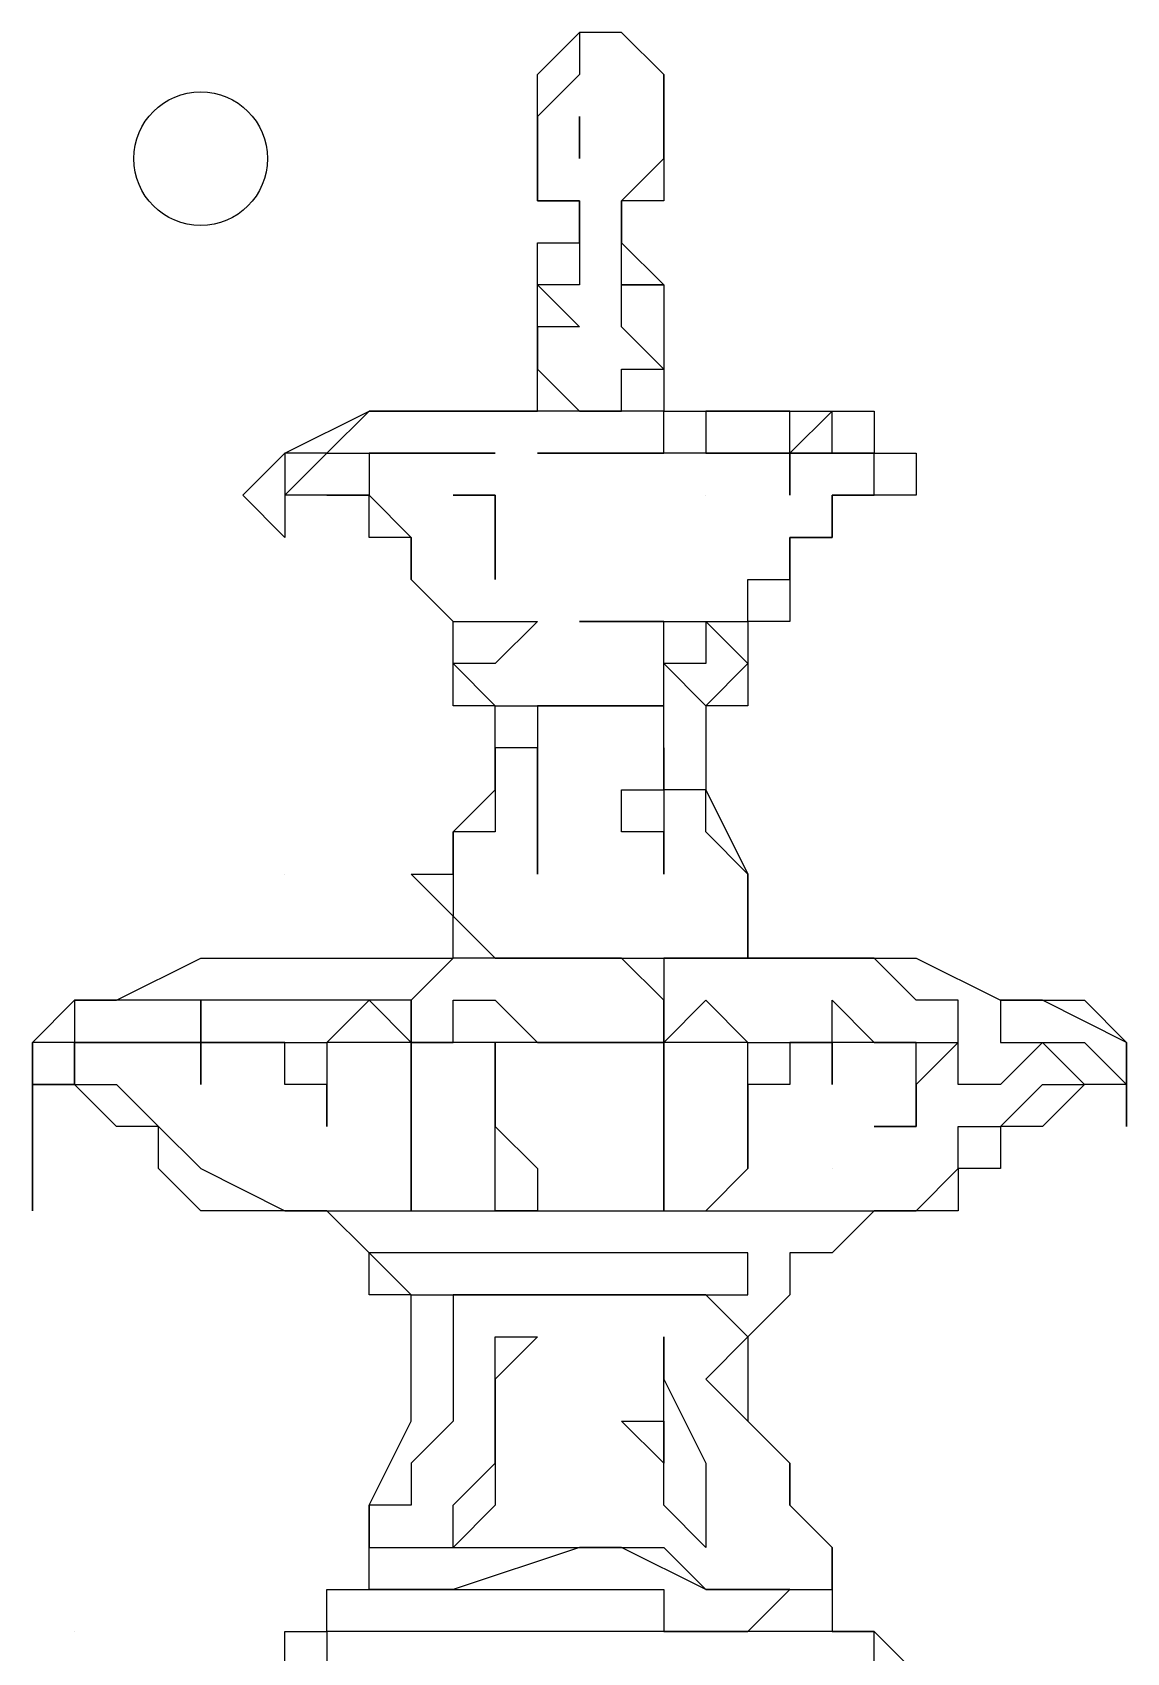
# Model space of a CAD drawing. Header units: millimetres. Extents: x 0 to 600, y 0 to 450.
# Drawn here: x 462 to 488, y 55.5 to 94 of the extents above; entities that cross this region are included whole.
import ezdxf

# ---------------------------------------------------------------- set-up
doc = ezdxf.new("R2010")
doc.units = ezdxf.units.MM
doc.layers.add('Engraving', color=1, linetype='Continuous')
doc.layers.add('Holes and apertures', color=3, linetype='Continuous')

msp = doc.modelspace()

# ---------------------------------------------------------------- linework, layer by layer
at = {"layer": 'Engraving'}
for p, q in [((474, 93), (475, 94)), ((476, 94), (475, 94)), ((475, 94), (475, 93)), ((476, 94), (477, 93)), ((477, 93), (476, 94)), ((476, 94), (476, 94)), ((476, 94), (476, 94)), ((476, 94), (476, 94)), ((474, 92), (474, 93)), ((475, 93), (474, 92)), ((477, 93), (477, 92)), ((477, 92), (477, 93)), ((474, 91), (474, 92)), ((474, 92), (474, 91)), ((475, 91), (475, 92)), ((475, 92), (475, 92)), ((475, 92), (475, 92)), ((475, 92), (475, 91)), ((477, 92), (477, 91)), ((477, 91), (477, 92)), ((474, 90), (474, 91)), ((474, 91), (474, 91)), ((474, 91), (474, 90)), ((475, 91), (475, 91)), ((475, 91), (475, 91)), ((475, 91), (475, 91)), ((476, 90), (477, 91)), ((477, 91), (477, 90)), ((475, 90), (474, 90)), ((474, 90), (474, 90)), ((474, 90), (475, 90)), ((475, 89), (475, 90)), ((475, 90), (475, 89)), ((477, 90), (476, 90)), ((476, 90), (476, 89)), ((476, 89), (476, 90)), ((476, 90), (476, 90)), ((477, 90), (477, 90)), ((474, 88), (474, 89)), ((474, 89), (475, 89)), ((475, 89), (475, 89)), ((475, 89), (475, 89)), ((475, 89), (475, 88)), ((476, 89), (476, 89)), ((476, 89), (477, 88)), ((476, 88), (476, 89)), ((476, 89), (476, 89)), ((476, 89), (476, 89)), ((474, 86), (474, 88)), ((474, 88), (474, 88)), ((475, 88), (474, 88)), ((474, 88), (474, 88)), ((474, 88), (475, 87)), ((476, 87), (476, 88)), ((476, 88), (477, 88)), ((477, 88), (476, 88)), ((477, 88), (477, 88)), ((477, 88), (477, 88)), ((477, 88), (477, 88)), ((477, 88), (477, 87)), ((475, 87), (474, 87)), ((474, 87), (474, 86)), ((475, 87), (475, 87)), ((475, 87), (475, 87)), ((475, 87), (475, 87)), ((477, 86), (476, 87)), ((476, 87), (476, 87)), ((476, 87), (476, 87)), ((476, 87), (476, 87)), ((477, 87), (477, 87)), ((477, 87), (477, 87)), ((477, 87), (477, 86)), ((474, 85), (474, 86)), ((474, 86), (474, 86)), ((474, 86), (474, 86)), ((474, 86), (475, 85)), ((476, 85), (476, 86)), ((476, 86), (477, 86)), ((477, 86), (477, 86)), ((477, 86), (477, 86)), ((477, 86), (477, 85)), ((468, 84), (470, 85)), ((470, 85), (469, 84)), ((470, 85), (471, 85)), ((471, 85), (470, 85)), ((471, 85), (472, 85)), ((472, 85), (471, 85)), ((471, 85), (471, 85)), ((472, 85), (473, 85)), ((475, 85), (472, 85)), ((472, 85), (472, 85)), ((473, 85), (474, 85)), ((477, 85), (475, 85)), ((475, 85), (475, 85)), ((475, 85), (476, 85)), ((476, 85), (476, 85)), ((476, 85), (476, 85)), ((477, 85), (478, 85)), ((477, 84), (477, 85)), ((477, 85), (477, 85)), ((477, 85), (477, 85)), ((478, 85), (479, 85)), ((479, 85), (478, 85)), ((478, 85), (478, 85)), ((478, 85), (478, 85)), ((478, 85), (478, 84)), ((479, 85), (481, 85)), ((480, 85), (479, 85)), ((479, 85), (479, 85)), ((481, 85), (480, 84)), ((480, 84), (480, 85)), ((481, 85), (481, 85)), ((481, 85), (482, 85)), ((481, 84), (481, 85)), ((482, 85), (482, 84)), ((467, 83), (468, 84)), ((468, 84), (468, 84)), ((468, 84), (468, 84)), ((469, 84), (468, 84)), ((468, 84), (468, 83)), ((468, 83), (469, 84)), ((469, 84), (469, 84)), ((469, 84), (470, 84)), ((470, 84), (472, 84)), ((471, 84), (470, 84)), ((470, 84), (470, 83)), ((473, 84), (471, 84)), ((472, 84), (473, 84)), ((473, 84), (473, 84)), ((473, 84), (473, 84)), ((476, 84), (474, 84)), ((474, 84), (474, 84)), ((474, 84), (476, 84)), ((477, 84), (476, 84)), ((476, 84), (477, 84)), ((478, 84), (477, 84)), ((477, 84), (477, 84)), ((477, 84), (477, 84)), ((477, 84), (477, 84)), ((479, 84), (478, 84)), ((478, 84), (478, 84)), ((478, 84), (478, 84)), ((478, 84), (478, 84)), ((478, 84), (479, 84)), ((480, 84), (479, 84)), ((479, 84), (479, 84)), ((479, 84), (480, 84)), ((481, 84), (480, 84)), ((480, 84), (480, 83)), ((480, 83), (480, 84)), ((480, 84), (480, 84)), ((480, 84), (480, 84)), ((480, 84), (480, 84)), ((480, 84), (481, 84)), ((480, 84), (480, 84)), ((480, 84), (480, 84)), ((480, 84), (480, 84)), ((482, 84), (481, 84)), ((481, 84), (481, 84)), ((482, 84), (481, 84)), ((481, 84), (481, 84)), ((481, 84), (482, 84)), ((482, 84), (483, 84)), ((482, 83), (482, 84)), ((482, 84), (482, 84)), ((482, 84), (482, 84)), ((482, 84), (482, 84)), ((482, 84), (482, 84)), ((482, 84), (482, 84)), ((482, 84), (482, 84)), ((483, 84), (483, 84)), ((483, 84), (483, 83)), ((468, 82), (467, 83)), ((467, 83), (467, 83)), ((469, 83), (468, 83)), ((468, 83), (468, 83)), ((468, 83), (468, 82)), ((468, 83), (468, 83)), ((468, 83), (468, 83)), ((468, 83), (468, 83)), ((468, 83), (468, 83)), ((470, 83), (469, 83)), ((469, 83), (469, 83)), ((470, 83), (469, 83)), ((469, 83), (470, 83)), ((470, 82), (470, 83)), ((470, 83), (470, 83)), ((470, 83), (470, 83)), ((470, 83), (471, 82)), ((473, 83), (472, 83)), ((472, 83), (473, 83)), ((473, 82), (473, 83)), ((473, 83), (473, 83)), ((473, 83), (473, 82)), ((478, 83), (478, 83)), ((478, 83), (478, 83)), ((478, 83), (478, 83)), ((478, 83), (478, 83)), ((478, 83), (478, 83)), ((478, 83), (478, 83)), ((478, 83), (478, 83)), ((480, 83), (480, 83)), ((480, 83), (480, 83)), ((481, 82), (481, 83)), ((481, 83), (481, 82)), ((481, 83), (482, 83)), ((482, 83), (481, 83)), ((481, 83), (481, 83)), ((481, 83), (481, 83)), ((483, 83), (482, 83)), ((482, 83), (482, 83)), ((482, 83), (482, 83)), ((482, 83), (482, 83)), ((482, 83), (482, 83)), ((482, 83), (482, 83)), ((482, 83), (482, 83)), ((483, 83), (483, 83)), ((483, 83), (483, 83)), ((483, 83), (483, 83)), ((471, 82), (470, 82)), ((470, 82), (470, 82)), ((471, 81), (471, 82)), ((471, 82), (471, 82)), ((471, 82), (471, 81)), ((473, 82), (473, 82)), ((473, 82), (473, 82)), ((473, 82), (473, 81)), ((473, 81), (473, 82)), ((473, 82), (473, 82)), ((480, 81), (480, 82)), ((480, 82), (480, 82)), ((480, 82), (480, 82)), ((480, 82), (481, 82)), ((481, 82), (480, 82)), ((480, 82), (480, 81)), ((481, 82), (481, 82)), ((472, 80), (471, 81)), ((471, 81), (471, 81)), ((471, 81), (471, 81)), ((471, 81), (472, 80)), ((473, 81), (473, 81)), ((473, 81), (473, 81)), ((479, 80), (479, 81)), ((479, 81), (480, 81)), ((480, 81), (480, 81)), ((480, 81), (480, 81)), ((480, 81), (480, 80)), ((472, 79), (472, 80)), ((472, 80), (472, 80)), ((472, 80), (472, 80)), ((472, 80), (472, 80)), ((472, 80), (473, 80)), ((473, 80), (474, 80)), ((474, 80), (473, 79)), ((474, 80), (474, 80)), ((474, 80), (474, 80)), ((476, 80), (475, 80)), ((475, 80), (476, 80)), ((477, 80), (476, 80)), ((476, 80), (477, 80)), ((477, 79), (477, 80)), ((477, 80), (477, 80)), ((477, 80), (478, 80)), ((479, 79), (478, 80)), ((478, 80), (478, 80)), ((478, 80), (478, 80)), ((478, 80), (478, 79)), ((478, 80), (479, 80)), ((480, 80), (479, 80)), ((479, 80), (479, 79)), ((472, 78), (472, 79)), ((472, 79), (472, 79)), ((472, 79), (472, 79)), ((472, 79), (472, 79)), ((473, 79), (472, 79)), ((472, 79), (472, 79)), ((472, 79), (472, 79)), ((472, 79), (473, 78)), ((477, 78), (477, 79)), ((477, 79), (477, 79)), ((477, 79), (478, 78)), ((478, 79), (477, 79)), ((477, 79), (477, 79)), ((478, 78), (479, 79)), ((479, 79), (479, 79)), ((479, 79), (479, 79)), ((479, 79), (479, 79)), ((479, 79), (479, 79)), ((479, 79), (479, 79)), ((479, 79), (479, 78)), ((473, 78), (472, 78)), ((473, 77), (473, 78)), ((473, 78), (473, 78)), ((473, 78), (474, 78)), ((474, 78), (474, 78)), ((474, 78), (474, 77)), ((476, 78), (474, 78)), ((474, 78), (476, 78)), ((477, 78), (476, 78)), ((476, 78), (477, 78)), ((477, 77), (477, 78)), ((477, 78), (477, 78)), ((477, 78), (477, 78)), ((478, 78), (478, 78)), ((478, 78), (478, 78)), ((479, 78), (478, 78)), ((478, 78), (478, 78)), ((478, 78), (478, 78)), ((478, 78), (478, 77)), ((479, 78), (479, 78)), ((473, 76), (473, 77)), ((473, 77), (473, 77)), ((474, 77), (473, 77)), ((473, 77), (473, 77)), ((473, 77), (473, 77)), ((473, 77), (473, 76)), ((474, 76), (474, 77)), ((474, 77), (474, 77)), ((474, 77), (474, 76)), ((477, 76), (477, 77)), ((477, 76), (477, 77)), ((477, 77), (477, 76)), ((478, 77), (478, 77)), ((478, 77), (478, 76)), ((472, 75), (473, 76)), ((473, 76), (473, 76)), ((473, 76), (473, 75)), ((474, 75), (474, 76)), ((474, 76), (474, 76)), ((474, 76), (474, 76)), ((474, 76), (474, 74)), ((476, 75), (476, 76)), ((476, 76), (477, 76)), ((478, 76), (477, 76)), ((477, 76), (477, 76)), ((477, 76), (477, 76)), ((477, 76), (477, 75)), ((478, 75), (478, 76)), ((478, 76), (478, 76)), ((478, 76), (478, 76)), ((478, 76), (479, 74)), ((472, 74), (472, 75)), ((473, 75), (472, 75)), ((472, 75), (472, 74)), ((474, 74), (474, 75)), ((474, 75), (474, 75)), ((477, 75), (476, 75)), ((477, 74), (477, 75)), ((477, 75), (477, 75)), ((477, 75), (477, 74)), ((479, 74), (478, 75)), ((478, 75), (478, 75)), ((468, 74), (468, 74)), ((468, 74), (468, 74)), ((468, 74), (468, 74)), ((468, 74), (468, 74)), ((468, 74), (468, 74)), ((468, 74), (468, 74)), ((472, 73), (471, 74)), ((471, 74), (472, 74)), ((472, 74), (472, 73)), ((474, 74), (474, 74)), ((474, 74), (474, 74)), ((474, 74), (474, 74)), ((477, 74), (477, 74)), ((477, 74), (477, 74)), ((477, 74), (477, 74)), ((477, 74), (477, 74)), ((477, 74), (477, 74)), ((477, 74), (477, 74)), ((477, 74), (477, 74)), ((479, 73), (479, 74)), ((479, 74), (479, 74)), ((479, 74), (479, 73)), ((472, 72), (472, 73)), ((472, 73), (472, 73)), ((472, 73), (472, 73)), ((472, 73), (473, 72)), ((479, 72), (479, 73)), ((479, 73), (479, 73)), ((479, 73), (479, 72)), ((464, 71), (466, 72)), ((466, 72), (469, 72)), ((469, 72), (471, 72)), ((471, 72), (472, 72)), ((472, 72), (471, 71)), ((472, 72), (472, 72)), ((472, 72), (472, 72)), ((473, 72), (472, 72)), ((473, 72), (476, 72)), ((475, 72), (473, 72)), ((476, 72), (475, 72)), ((476, 72), (477, 72)), ((477, 71), (476, 72)), ((476, 72), (476, 72)), ((477, 72), (478, 72)), ((478, 72), (477, 72)), ((477, 72), (477, 71)), ((478, 72), (479, 72)), ((480, 72), (478, 72)), ((478, 72), (478, 72)), ((479, 72), (480, 72)), ((480, 72), (481, 72)), ((482, 72), (480, 72)), ((481, 72), (483, 72)), ((483, 71), (482, 72)), ((483, 72), (485, 71)), ((462, 70), (463, 71)), ((463, 71), (464, 71)), ((464, 71), (463, 71)), ((463, 71), (463, 70)), ((466, 71), (464, 71)), ((466, 70), (466, 71)), ((466, 71), (466, 71)), ((466, 71), (466, 70)), ((468, 71), (466, 71)), ((471, 71), (468, 71)), ((469, 70), (470, 71)), ((470, 71), (470, 71)), ((470, 71), (471, 70)), ((471, 70), (471, 71)), ((471, 71), (471, 71)), ((471, 71), (471, 71)), ((471, 71), (471, 71)), ((471, 71), (471, 70)), ((472, 70), (472, 71)), ((472, 71), (473, 71)), ((473, 71), (474, 70)), ((477, 70), (477, 71)), ((477, 71), (477, 71)), ((477, 71), (477, 71)), ((477, 71), (477, 71)), ((477, 71), (477, 70)), ((477, 70), (478, 71)), ((478, 71), (478, 71)), ((478, 71), (479, 70)), ((481, 70), (481, 71)), ((481, 71), (481, 71)), ((481, 71), (481, 71)), ((481, 71), (482, 70)), ((484, 71), (483, 71)), ((484, 70), (484, 71)), ((484, 71), (484, 71)), ((485, 71), (487, 71)), ((486, 71), (485, 71)), ((485, 71), (485, 71)), ((485, 71), (485, 71)), ((485, 71), (485, 70)), ((488, 70), (486, 71)), ((487, 71), (488, 70)), ((462, 69), (462, 70)), ((462, 70), (462, 70)), ((462, 70), (462, 70)), ((463, 70), (462, 70)), ((462, 70), (462, 70)), ((462, 70), (462, 69)), ((464, 70), (463, 70)), ((463, 70), (463, 69)), ((463, 70), (463, 70)), ((463, 70), (464, 70)), ((463, 69), (463, 70)), ((463, 70), (463, 70)), ((465, 70), (464, 70)), ((464, 70), (465, 70)), ((466, 70), (465, 70)), ((465, 70), (465, 70)), ((465, 70), (466, 70)), ((467, 70), (466, 70)), ((466, 70), (466, 70)), ((466, 70), (466, 69)), ((466, 69), (466, 70)), ((466, 70), (466, 70)), ((466, 70), (466, 70)), ((466, 70), (467, 70)), ((468, 70), (467, 70)), ((467, 70), (467, 70)), ((467, 70), (467, 70)), ((467, 70), (468, 70)), ((468, 69), (468, 70)), ((468, 70), (468, 70)), ((468, 70), (469, 70)), ((470, 70), (469, 70)), ((469, 70), (469, 70)), ((469, 70), (469, 70)), ((469, 70), (469, 69)), ((469, 70), (469, 70)), ((471, 70), (470, 70)), ((470, 70), (470, 70)), ((470, 70), (470, 70)), ((472, 70), (471, 70)), ((471, 70), (471, 69)), ((471, 69), (471, 70)), ((471, 70), (471, 70)), ((471, 70), (471, 70)), ((471, 70), (471, 70)), ((471, 70), (471, 70)), ((471, 70), (472, 70)), ((473, 70), (472, 70)), ((472, 70), (472, 70)), ((474, 70), (473, 70)), ((473, 70), (473, 70)), ((473, 70), (473, 70)), ((473, 69), (473, 70)), ((473, 70), (473, 69)), ((475, 70), (474, 70)), ((474, 70), (474, 70)), ((474, 70), (474, 70)), ((474, 70), (474, 70)), ((474, 70), (475, 70)), ((476, 70), (475, 70)), ((475, 70), (475, 70)), ((475, 70), (475, 70)), ((475, 70), (475, 70)), ((475, 70), (475, 70)), ((475, 70), (476, 70)), ((475, 70), (475, 70)), ((477, 70), (476, 70)), ((476, 70), (476, 70)), ((476, 70), (477, 70)), ((478, 70), (477, 70)), ((477, 70), (477, 70)), ((477, 70), (477, 69)), ((477, 68), (477, 70)), ((477, 70), (477, 70)), ((477, 70), (477, 70)), ((479, 70), (478, 70)), ((478, 70), (478, 70)), ((479, 69), (479, 70)), ((479, 70), (479, 70)), ((479, 70), (479, 70)), ((479, 70), (479, 70)), ((479, 70), (480, 70)), ((481, 70), (480, 70)), ((480, 70), (480, 70)), ((480, 70), (480, 70)), ((480, 70), (480, 69)), ((480, 70), (481, 70)), ((482, 70), (481, 70)), ((481, 70), (481, 70)), ((481, 70), (481, 70)), ((481, 70), (481, 69)), ((481, 69), (481, 70)), ((481, 70), (481, 70)), ((481, 70), (481, 70)), ((483, 70), (482, 70)), ((482, 70), (482, 70)), ((482, 70), (482, 70)), ((482, 70), (482, 70)), ((482, 70), (483, 70)), ((484, 70), (483, 69)), ((483, 69), (483, 70)), ((483, 70), (483, 70)), ((483, 70), (484, 70)), ((484, 69), (484, 70)), ((484, 70), (484, 70)), ((484, 70), (484, 70)), ((484, 70), (484, 70)), ((484, 70), (484, 70)), ((484, 70), (484, 70)), ((484, 70), (484, 70)), ((486, 70), (485, 69)), ((485, 70), (485, 70)), ((485, 70), (485, 70)), ((485, 70), (486, 70)), ((487, 69), (486, 70)), ((486, 70), (486, 70)), ((486, 70), (486, 70)), ((486, 70), (486, 70)), ((486, 70), (487, 70)), ((487, 70), (488, 69)), ((488, 70), (488, 70)), ((488, 70), (488, 70)), ((488, 70), (488, 69)), ((488, 70), (488, 70)), ((488, 70), (488, 70)), ((488, 69), (488, 70)), ((488, 70), (488, 70)), ((463, 69), (462, 69)), ((462, 69), (462, 67)), ((462, 67), (462, 69)), ((462, 69), (462, 69)), ((462, 69), (462, 69)), ((462, 69), (462, 69)), ((462, 69), (463, 69)), ((464, 68), (463, 69)), ((463, 69), (463, 69)), ((463, 69), (463, 69)), ((463, 69), (464, 69)), ((464, 69), (465, 68)), ((466, 69), (466, 69)), ((466, 69), (466, 69)), ((469, 69), (468, 69)), ((469, 69), (469, 69)), ((469, 69), (469, 68)), ((469, 68), (469, 69)), ((471, 69), (471, 69)), ((471, 69), (471, 69)), ((471, 69), (471, 69)), ((471, 68), (471, 69)), ((471, 69), (471, 69)), ((471, 69), (471, 66)), ((473, 68), (473, 69)), ((473, 69), (473, 68)), ((477, 69), (477, 68)), ((480, 69), (479, 69)), ((479, 69), (479, 68)), ((479, 68), (479, 69)), ((479, 69), (479, 69)), ((483, 69), (483, 68)), ((483, 68), (483, 69)), ((483, 69), (483, 69)), ((483, 69), (483, 69)), ((485, 69), (484, 69)), ((484, 69), (484, 69)), ((485, 68), (486, 69)), ((485, 69), (485, 69)), ((485, 69), (485, 69)), ((487, 69), (486, 68)), ((486, 69), (487, 69)), ((488, 69), (487, 69)), ((487, 69), (487, 69)), ((487, 69), (487, 69)), ((487, 69), (487, 69)), ((488, 69), (488, 69)), ((488, 69), (488, 68)), ((488, 68), (488, 69)), ((488, 69), (488, 69)), ((488, 69), (488, 69)), ((488, 69), (488, 69)), ((465, 68), (464, 68)), ((465, 67), (465, 68)), ((465, 68), (466, 67)), ((469, 68), (469, 68)), ((469, 68), (469, 68)), ((469, 68), (469, 68)), ((471, 67), (471, 68)), ((473, 67), (473, 68)), ((473, 68), (474, 67)), ((477, 68), (477, 66)), ((477, 66), (477, 68)), ((479, 68), (479, 67)), ((479, 67), (479, 68)), ((482, 68), (483, 68)), ((483, 68), (482, 68)), ((482, 68), (482, 68)), ((482, 68), (482, 68)), ((483, 68), (483, 68)), ((484, 67), (484, 68)), ((484, 68), (484, 68)), ((484, 68), (485, 68)), ((486, 68), (485, 68)), ((485, 68), (485, 67)), ((485, 68), (485, 68)), ((485, 68), (485, 68)), ((462, 67), (462, 66)), ((462, 66), (462, 67)), ((466, 66), (465, 67)), ((466, 67), (466, 67)), ((466, 67), (466, 67)), ((466, 67), (466, 67)), ((466, 67), (466, 67)), ((466, 67), (466, 67)), ((466, 67), (468, 66)), ((471, 66), (471, 67)), ((473, 66), (473, 67)), ((474, 67), (474, 66)), ((479, 67), (478, 66)), ((478, 66), (479, 67)), ((479, 67), (479, 67)), ((479, 67), (479, 67)), ((481, 67), (481, 67)), ((481, 67), (481, 67)), ((481, 67), (481, 67)), ((481, 67), (481, 67)), ((481, 67), (481, 67)), ((481, 67), (481, 67)), ((481, 67), (481, 67)), ((481, 67), (481, 67)), ((481, 67), (481, 67)), ((483, 66), (484, 67)), ((485, 67), (484, 67)), ((484, 67), (484, 67)), ((484, 67), (484, 67)), ((484, 67), (484, 67)), ((484, 67), (484, 66)), ((484, 67), (484, 67)), ((467, 66), (466, 66)), ((469, 66), (467, 66)), ((468, 66), (469, 66)), ((470, 65), (469, 66)), ((469, 66), (470, 66)), ((470, 66), (471, 66)), ((471, 66), (471, 66)), ((471, 66), (474, 66)), ((474, 66), (473, 66)), ((473, 66), (473, 66)), ((474, 66), (476, 66)), ((474, 66), (474, 66)), ((474, 66), (474, 66)), ((476, 66), (476, 66)), ((476, 66), (477, 66)), ((477, 66), (477, 66)), ((477, 66), (477, 66)), ((477, 66), (477, 66)), ((477, 66), (477, 66)), ((477, 66), (478, 66)), ((478, 66), (478, 66)), ((478, 66), (478, 66)), ((478, 66), (478, 66)), ((478, 66), (478, 66)), ((478, 66), (478, 66)), ((478, 66), (478, 66)), ((478, 66), (479, 66)), ((479, 66), (479, 66)), ((479, 66), (480, 66)), ((480, 66), (481, 66)), ((482, 66), (481, 65)), ((481, 66), (481, 66)), ((481, 66), (482, 66)), ((481, 66), (481, 66)), ((483, 66), (482, 66)), ((482, 66), (483, 66)), ((484, 66), (483, 66)), ((483, 66), (483, 66)), ((470, 64), (470, 65)), ((470, 65), (470, 65)), ((470, 65), (470, 65)), ((471, 65), (470, 65)), ((470, 65), (471, 64)), ((472, 65), (471, 65)), ((471, 65), (471, 65)), ((471, 65), (471, 65)), ((473, 65), (472, 65)), ((474, 65), (473, 65)), ((476, 65), (474, 65)), ((477, 65), (476, 65)), ((478, 65), (477, 65)), ((477, 65), (477, 65)), ((477, 65), (477, 65)), ((477, 65), (477, 65)), ((477, 65), (477, 65)), ((477, 65), (477, 65)), ((479, 65), (478, 65)), ((478, 65), (478, 65)), ((478, 65), (478, 65)), ((479, 64), (479, 65)), ((479, 65), (479, 65)), ((479, 65), (479, 65)), ((481, 65), (480, 65)), ((480, 65), (480, 65)), ((480, 65), (480, 65)), ((480, 65), (480, 64)), ((471, 64), (470, 64)), ((471, 63), (471, 64)), ((471, 64), (472, 64)), ((474, 64), (472, 64)), ((472, 64), (472, 64)), ((472, 64), (472, 63)), ((472, 64), (473, 64)), ((473, 64), (475, 64)), ((475, 64), (474, 64)), ((476, 64), (475, 64)), ((475, 64), (477, 64)), ((477, 64), (476, 64)), ((476, 64), (476, 64)), ((478, 64), (477, 64)), ((477, 64), (477, 64)), ((477, 64), (477, 64)), ((477, 64), (477, 64)), ((477, 64), (477, 64)), ((477, 64), (477, 64)), ((477, 64), (478, 64)), ((479, 63), (478, 64)), ((478, 64), (478, 64)), ((478, 64), (479, 64)), ((480, 64), (479, 63)), ((479, 64), (479, 64)), ((479, 64), (479, 64)), ((479, 64), (479, 64)), ((471, 62), (471, 63)), ((471, 63), (471, 63)), ((471, 63), (471, 63)), ((472, 63), (472, 62)), ((473, 62), (473, 63)), ((473, 63), (473, 63)), ((473, 63), (474, 63)), ((474, 63), (473, 62)), ((477, 62), (477, 63)), ((477, 63), (477, 63)), ((477, 63), (477, 63)), ((477, 63), (477, 62)), ((478, 62), (479, 63)), ((479, 63), (479, 62)), ((479, 63), (479, 63)), ((479, 63), (479, 63)), ((471, 61), (471, 62)), ((472, 62), (472, 61)), ((473, 61), (473, 62)), ((473, 62), (473, 61)), ((477, 61), (477, 62)), ((477, 62), (478, 60)), ((479, 61), (478, 62)), ((479, 62), (479, 61)), ((470, 59), (471, 61)), ((472, 61), (471, 60)), ((473, 60), (473, 61)), ((473, 61), (473, 60)), ((477, 60), (476, 61)), ((476, 61), (476, 61)), ((476, 61), (477, 61)), ((477, 60), (477, 61)), ((477, 61), (477, 60)), ((479, 61), (479, 61)), ((479, 61), (479, 61)), ((479, 61), (480, 60)), ((480, 60), (479, 61)), ((479, 61), (479, 61)), ((471, 60), (471, 60)), ((471, 60), (471, 60)), ((471, 60), (471, 60)), ((471, 60), (471, 59)), ((472, 59), (473, 60)), ((473, 60), (473, 59)), ((477, 59), (477, 60)), ((477, 60), (477, 60)), ((477, 60), (477, 60)), ((477, 60), (477, 60)), ((477, 60), (477, 60)), ((478, 60), (478, 59)), ((480, 60), (480, 59)), ((480, 59), (480, 60)), ((470, 58), (470, 59)), ((470, 59), (470, 59)), ((471, 59), (470, 59)), ((470, 59), (470, 58)), ((472, 58), (472, 59)), ((473, 59), (472, 58)), ((478, 58), (477, 59)), ((478, 59), (478, 58)), ((480, 59), (481, 58)), ((481, 58), (480, 59)), ((470, 57), (470, 58)), ((470, 58), (470, 58)), ((470, 58), (471, 58)), ((471, 58), (471, 58)), ((471, 58), (471, 58)), ((471, 58), (471, 58)), ((471, 58), (472, 58)), ((475, 58), (472, 57)), ((472, 58), (472, 58)), ((472, 58), (472, 58)), ((472, 58), (472, 58)), ((472, 58), (472, 58)), ((472, 58), (473, 58)), ((473, 58), (473, 58)), ((473, 58), (473, 58)), ((473, 58), (475, 58)), ((476, 58), (475, 58)), ((475, 58), (476, 58)), ((478, 57), (476, 58)), ((476, 58), (476, 58)), ((476, 58), (477, 58)), ((477, 58), (478, 57)), ((478, 58), (478, 58)), ((478, 58), (478, 58)), ((478, 58), (478, 58)), ((481, 58), (481, 58)), ((481, 58), (481, 57)), ((481, 57), (481, 58)), ((481, 58), (481, 58)), ((469, 56), (469, 57)), ((469, 57), (469, 57)), ((469, 57), (470, 57)), ((470, 57), (470, 57)), ((471, 57), (470, 57)), ((470, 57), (471, 57)), ((472, 57), (471, 57)), ((471, 57), (471, 57)), ((471, 57), (471, 57)), ((471, 57), (474, 57)), ((474, 57), (477, 57)), ((477, 57), (477, 56)), ((479, 57), (478, 57)), ((478, 57), (480, 57)), ((480, 57), (479, 57)), ((479, 56), (480, 57)), ((480, 57), (480, 57)), ((480, 57), (480, 57)), ((480, 57), (480, 57)), ((480, 57), (480, 57)), ((480, 57), (481, 57)), ((481, 57), (481, 56)), ((481, 57), (481, 57)), ((463, 56), (463, 56)), ((463, 56), (463, 56)), ((463, 56), (463, 56)), ((463, 56), (463, 56)), ((463, 56), (463, 56)), ((463, 56), (463, 56)), ((468, 55), (468, 56)), ((468, 56), (469, 56)), ((470, 56), (469, 56)), ((469, 56), (469, 56)), ((469, 56), (469, 56)), ((469, 56), (469, 55)), ((473, 56), (470, 56)), ((475, 56), (473, 56)), ((476, 56), (475, 56)), ((477, 56), (476, 56)), ((476, 56), (476, 56)), ((479, 56), (477, 56)), ((477, 56), (477, 56)), ((477, 56), (477, 56)), ((477, 56), (477, 56)), ((477, 56), (479, 56)), ((480, 56), (479, 56)), ((481, 56), (480, 56)), ((481, 56), (481, 56)), ((481, 56), (482, 56)), ((482, 56), (481, 56)), ((481, 56), (481, 56)), ((481, 56), (481, 56)), ((481, 56), (481, 56)), ((481, 56), (481, 56)), ((482, 56), (482, 56)), ((482, 56), (482, 56)), ((482, 56), (483, 55)), ((482, 55), (482, 56)), ((482, 56), (482, 56))]:
    msp.add_line(p, q, dxfattribs=at)
at = {"layer": 'Holes and apertures'}
msp.add_circle((466, 91), 1.588, dxfattribs=at)

doc.saveas('drawing.dxf')
